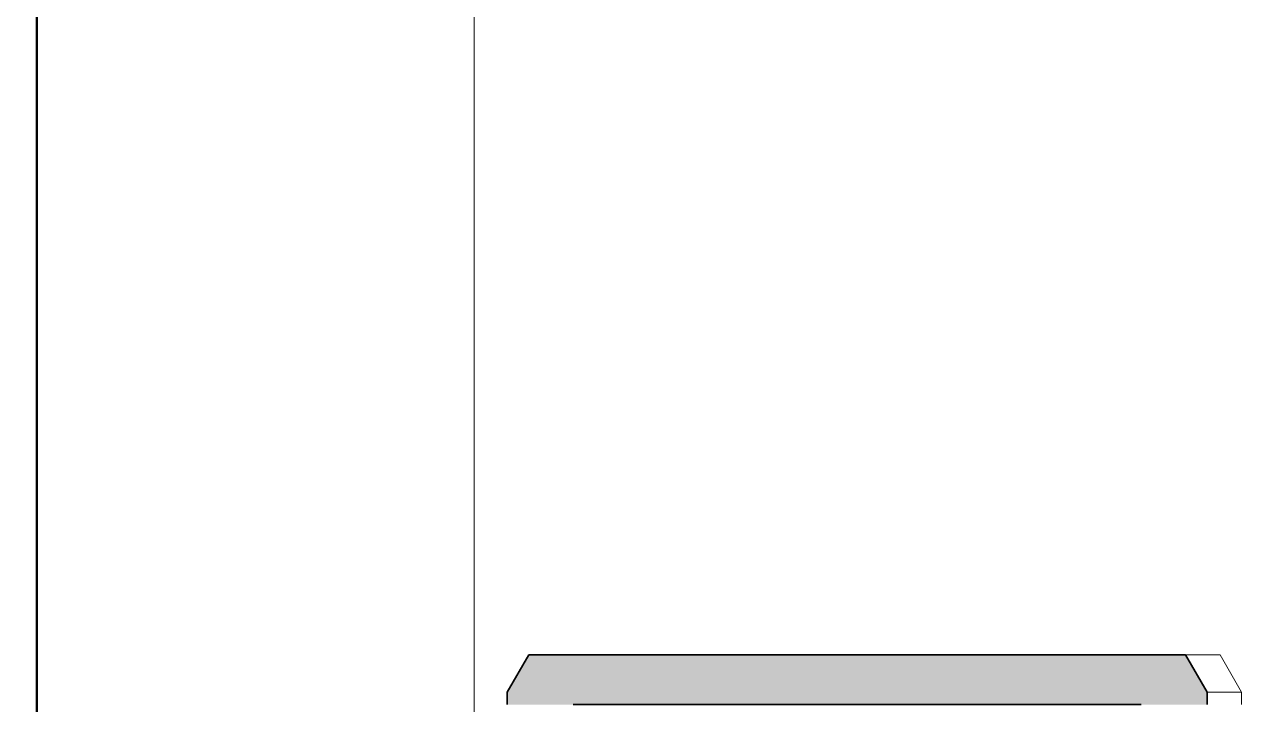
# Model space of a CAD drawing. Header units: millimetres. Extents: x -46169 to 237885, y -84465 to 18123.
# Drawn here: x 172853.8 to 173344, y -83912.6 to -83638.9 of the extents above; entities that cross this region are included whole.
import ezdxf

# ---------------------------------------------------------------- set-up
doc = ezdxf.new("R2010")
doc.units = ezdxf.units.MM
doc.header["$MEASUREMENT"] = 0
doc.linetypes.add('Wipeout_Contour', pattern=[1000, 0, -1000])
doc.layers.add('New_A-25-M_Wall_Ext', color=7, linetype='Continuous')
doc.layers.add('New_A-35-M_FFE_Sanitary', color=7, linetype='Continuous')
for name, color, linetype, lineweight, true_color in [('New_A-25-M_Wall_Ext_Pen_No__104', 7, 'Continuous', 15, 0xa6a6a6), ('New_A-25-M_Wall_Ext_Pen_No__44', 7, 'Continuous', 35, 0x444444), ('New_A-25-M_Wall_Ext_Pen_No__75', 7, 'Continuous', 20, 0x606060), ('New_A-35-M_FFE_Sanitary_Pen_No__211', 7, 'Continuous', 13, 0xebf6ff), ('New_A-35-M_FFE_Sanitary_Pen_No__27', 7, 'Continuous', 50, 0x2a2a2a), ('New_A-35-M_FFE_Sanitary_Pen_No__64', 7, 'Continuous', 20, 0x606060)]:
    doc.layers.add(name, color=color, linetype=linetype, lineweight=lineweight, true_color=true_color)

# ---------------------------------------------------------------- blocks, each defined once
blk = doc.blocks.new('Section Elem_196_3', base_point=(129666.67, -84332.61))
at = {"color": 254, "linetype": 'Wipeout_Contour', "lineweight": 0, "ltscale": 4229743.589837932}
blk.add_wipeout([(172978.08, -84302.61), (173034.97, -84302.61), (173034.97, -84063.2), (173033.42, -84062), (173018.03, -84038.12), (173012.22, -84014.8), (173013.03, -83983.22), (173002.97, -83983.22), (173003.17, -83983.14), (173006.17, -83967.87), (173013.4, -83957.37), (173021.01, -83951.61), (173027.27, -83945.88), (173033.15, -83932.66), (173033.15, -83932.64), (173034.97, -83932.64), (173034.97, -83932.61), (173033.14, -83932.61), (173033.14, -83927.61), (173034.97, -83924.46), (173034.97, -82132.61), (172978.08, -82132.61)], dxfattribs=at).dxf.layer = 'New_A-35-M_FFE_Sanitary'
at = {"layer": 'New_A-35-M_FFE_Sanitary_Pen_No__64', "linetype": 'Continuous'}
blk.add_line((173034.97, -83924.46), (173034.97, -82132.61), dxfattribs=at)
blk = doc.blocks.new('Section Elem_243_3', base_point=(129666.67, -84332.61))
at = {"color": 254, "linetype": 'Wipeout_Contour', "lineweight": 0, "ltscale": 1150443.352852469}
blk.add_wipeout([(172858.84, -81932.61), (172858.84, -84332.61), (172978.08, -84332.61), (172978.08, -82132.61), (172979.5, -82132.61), (172979.5, -81932.61)], dxfattribs=at).dxf.layer = 'New_A-35-M_FFE_Sanitary'
at = {"layer": 'New_A-35-M_FFE_Sanitary_Pen_No__211', "linetype": 'Continuous'}
h = blk.add_hatch(dxfattribs=at)
h.set_pattern_fill('Plaster_0003', color=256, style=0, pattern_type=2)
h.set_pattern_definition([(0, (129666.675, -84332.61), (0, 86.60254), [0, -50]), (0, (129691.675, -84289.305), (0, 86.60254), [0, -50])])
h.paths.add_polyline_path([(172858.84, -81932.61), (172848.79, -81932.61), (172848.79, -84332.61), (172858.84, -84332.61)])
at = {"layer": 'New_A-35-M_FFE_Sanitary_Pen_No__27', "linetype": 'Continuous'}
blk.add_line((172858.84, -81932.61), (172858.84, -84332.61), dxfattribs=at)
blk = doc.blocks.new('Section Elem_247_3', base_point=(129666.67, -84332.61))
at = {"layer": 'New_A-25-M_Wall_Ext_Pen_No__44', "linetype": 'Continuous'}
for p, q in [((173056.95, -83892.61), (173048.23, -83907.61)), ((173048.23, -83907.61), (173048.23, -83912.61)), ((173303.57, -83912.61), (173074.75, -83912.61))]:
    blk.add_line(p, q, dxfattribs=at)
at = {"color": 254, "linetype": 'Wipeout_Contour', "lineweight": 0, "ltscale": 770315.559985}
blk.add_wipeout([(173330.08, -83912.61), (173343.97, -83912.61), (173343.97, -83907.61), (173330.08, -83907.61)], dxfattribs=at).dxf.layer = 'New_A-25-M_Wall_Ext'
at = {"color": 254, "linetype": 'Wipeout_Contour', "lineweight": 0, "ltscale": 770282.438734}
blk.add_wipeout([(173330.08, -83907.61), (173343.97, -83907.61), (173335.25, -83892.61), (173321.36, -83892.61)], dxfattribs=at).dxf.layer = 'New_A-25-M_Wall_Ext'
at = {"layer": 'New_A-25-M_Wall_Ext_Pen_No__104', "linetype": 'Continuous'}
blk.add_hatch(color=256, dxfattribs=at).paths.add_polyline_path([(173330.08, -83912.61), (173330.08, -83907.61), (173321.36, -83892.61), (173056.95, -83892.61), (173048.23, -83907.61), (173048.23, -83912.61)])
at = {"layer": 'New_A-25-M_Wall_Ext_Pen_No__44', "linetype": 'Continuous'}
for p, q in [((173321.36, -83892.61), (173056.95, -83892.61)), ((173321.36, -83892.61), (173330.08, -83907.61)), ((173330.08, -83907.61), (173330.08, -83912.61))]:
    blk.add_line(p, q, dxfattribs=at)
at = {"layer": 'New_A-25-M_Wall_Ext_Pen_No__75', "linetype": 'Continuous'}
for p, q in [((173335.25, -83892.61), (173321.36, -83892.61)), ((173335.25, -83892.61), (173343.97, -83907.61)), ((173343.97, -83907.61), (173330.08, -83907.61)), ((173343.97, -83907.61), (173343.97, -83912.61))]:
    blk.add_line(p, q, dxfattribs=at)

msp = doc.modelspace()

# ---------------------------------------------------------------- block references
at = {"layer": 'New_A-35-M_FFE_Sanitary'}
msp.add_blockref('Section Elem_196_3', (129666.67, -84332.61), dxfattribs=at)

# ---------------------------------------------------------------- next in the draw order: block references
at = {"layer": 'New_A-25-M_Wall_Ext'}
msp.add_blockref('Section Elem_247_3', (129666.67, -84332.61), dxfattribs=at)
at = {"layer": 'New_A-35-M_FFE_Sanitary'}
msp.add_blockref('Section Elem_243_3', (129666.67, -84332.61), dxfattribs=at)

doc.saveas('drawing.dxf')
